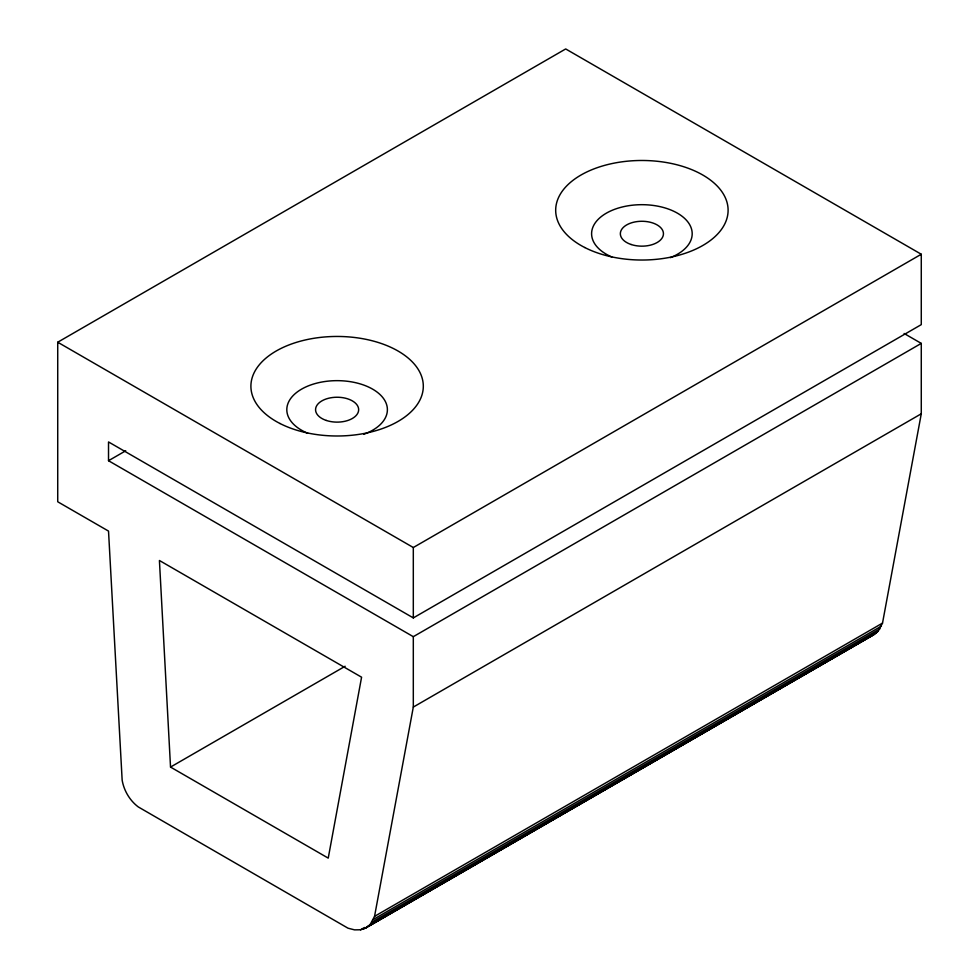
<?xml version="1.0" encoding="UTF-8"?>
<svg xmlns="http://www.w3.org/2000/svg" width="979" height="979" viewBox="0 0 979 979"><rect width="100%" height="100%" fill="white"/><g stroke="black" fill="none" stroke-linecap="round" stroke-linejoin="round"><path stroke-width="1.47" d="M365.865 927.957L370.209 924.445L374.541 916.368L413.309 707.071L413.309 636.68L921.276 343.396L921.276 413.787L882.52 623.097L878.175 631.174L873.843 634.686L365.865 927.957L360.578 929.793L354.545 929.866L348.01 928.19L138.247 806.916C129.766 800.492 123.966 790.665 122.155 780.202L108.522 531.095L57.724 501.774L57.724 342.222L565.691 48.95L921.276 254.246L921.276 324.636L413.309 617.908L108.522 441.945L108.522 460.717L413.309 636.68M108.522 460.717L125.716 450.781M57.724 342.222L413.309 547.518L921.276 254.246M170.53 767.071L328.234 858.118L361.581 677.199L159.418 560.49L170.53 767.071L345.146 666.258M413.309 707.071L921.276 413.787M374.541 916.368L882.52 623.097M373.403 919.403L881.381 626.132M371.959 922.108L879.937 628.836M360.578 929.793L364.543 927.492M370.209 924.445L878.175 631.174M363.331 929.095L873.843 634.686M368.165 926.403L876.144 633.132M904.131 333.496L921.276 343.396M413.309 547.518L413.309 617.908M307.895 433.318A50.284 29.027 0 0 1 300.345 389.875A50.284 29.027 0 0 1 375.924 391.233A50.284 29.027 0 0 1 363.723 434.309M611.753 256.951A50.284 29.027 0 0 1 605.157 213.887A50.284 29.027 0 0 1 680.026 214.793A50.284 29.027 0 0 1 670.334 257.661M279.994 423.503A86.201 49.77 0 0 0 421.582 396.128A86.201 49.77 0 0 0 309.743 339.028A86.201 49.77 0 0 0 279.994 423.503M584.769 247.528A86.201 49.77 0 0 0 726.369 220.177A86.201 49.77 0 0 0 614.543 163.052A86.201 49.77 0 0 0 584.769 247.528M631.112 244.493A21.55 12.446 0 0 0 663.444 233.712A21.55 12.446 0 0 0 631.112 222.943A21.55 12.446 0 0 0 631.112 244.493M326.252 420.432A21.55 12.446 0 0 0 358.657 409.736A21.55 12.446 0 0 0 326.411 398.881A21.55 12.446 0 0 0 326.252 420.432"/></g></svg>
